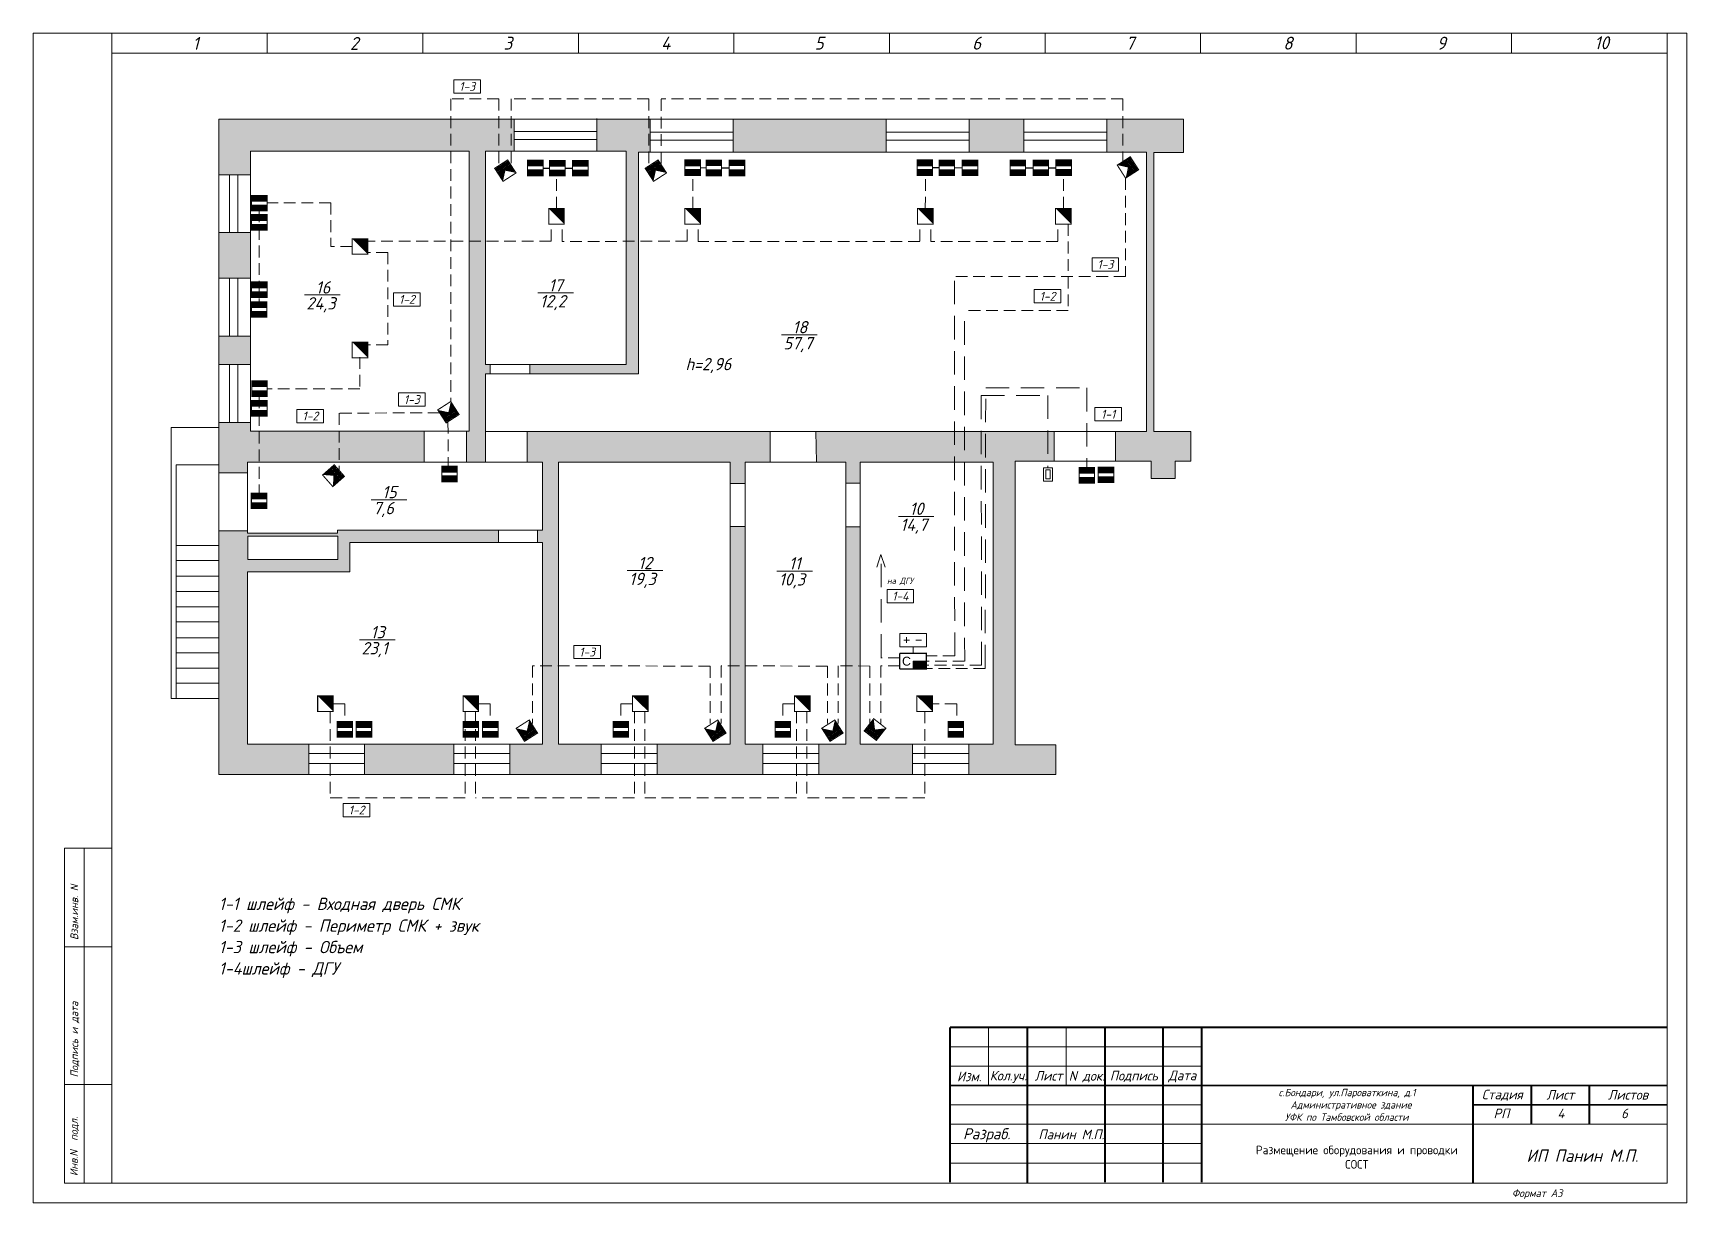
# Model space of a CAD drawing. Header units: inches. Extents: x 595 to 2125, y 393 to 1751.
# Drawn here: x 595.1 to 729.5, y 1275.6 to 1370.6 of the extents above; entities that cross this region are included whole.
import ezdxf

# ---------------------------------------------------------------- set-up
doc = ezdxf.new("R2010")
doc.units = ezdxf.units.IN
doc.header["$MEASUREMENT"] = 0
for name, pattern in [('Caddy_Solid', [0]), ('HIDDEN2', [4.7625, 3.175, -1.5875]), ('НЕВИДИМАЯ', [9.525, 6.35, -3.175])]:
    doc.linetypes.add(name, pattern=pattern)
doc.layers.get('0').transparency = 0.7
for name, color, linetype in [('BLK_12_THHN', 9, 'Continuous'), ('DESC', 7, 'Continuous'), ('LINK', 9, 'Continuous')]:
    doc.layers.add(name, color=color, linetype=linetype)
doc.styles.get("Standard").update_dxf_attribs({"font": 'GOST_Common Italic_0.ttf'})

# ---------------------------------------------------------------- blocks, each defined once
blk = doc.blocks.new('Звуковой')
blk.add_lwpolyline([(0.1, 2.9, 0, 4, 0), (1.5, 1.51, 4, 4, 0)], format="xyseb")
at = {"const_width": 0.2}
blk.add_lwpolyline([(0, 0), (0, 3), (3, 3), (3, 0)], close=True, dxfattribs=at)
blk = doc.blocks.new('Объем')
at = {"const_width": 0.2}
blk.add_lwpolyline([(0, 0), (0, 3), (3, 3), (3, 0)], close=True, dxfattribs=at)
for points in [[(0.21, 2.94), (0.21, 0.09)], [(0.41, 2.94), (0.41, 0.09)], [(0.61, 2.94), (0.61, 0.09)], [(0.8, 2.94), (0.8, 0.09)], [(1.01, 2.94), (1.01, 0.09)], [(1.21, 2.94), (1.21, 0.09)], [(1.39, 1.52), (2.81, 2.97)], [(1.39, 2.94), (1.39, 0.09)], [(1.39, 1.48), (2.82, 0.03)], [(1.56, 2.93), (1.56, 1.76)], [(1.56, 0.09), (1.56, 1.25)], [(1.74, 0.06), (1.74, 1.05)], [(1.76, 2.94), (1.76, 1.94)], [(1.94, 2.95), (1.94, 2.15)], [(1.94, 0.06), (1.94, 0.87)], [(2.13, 2.93), (2.13, 2.33)], [(2.13, 0.05), (2.13, 0.66)], [(2.3, 2.93), (2.3, 2.52)], [(2.31, 0.06), (2.31, 0.48)], [(2.49, 2.94), (2.49, 2.7)], [(2.49, 0.07), (2.49, 0.29)]]:
    blk.add_lwpolyline(points, dxfattribs=at)

msp = doc.modelspace()

# ---------------------------------------------------------------- hatches: boundary and pattern name
at = {"layer": 'DESC'}
h = msp.add_hatch(color=0, dxfattribs=at)
h.dxf.hatch_style = 1
h.paths.add_polyline_path([(610.17, 1363.59), (610.17, 1359.09), (612.73, 1359.09), (612.73, 1360.99), (630.52, 1360.99), (630.52, 1338.25), (630.3, 1338.25), (630.3, 1335.72), (631.84, 1335.72), (631.84, 1338.22), (631.84, 1342.91), (632.23, 1342.91), (632.23, 1343.68), (631.84, 1343.68), (631.84, 1360.99), (634.16, 1360.99), (634.16, 1363.59)])
h.paths.add_polyline_path([(643.26, 1360.99), (643.26, 1343.68), (635.44, 1343.68), (635.44, 1342.91), (644.27, 1342.91), (644.27, 1360.91), (645.23, 1360.91), (645.23, 1363.59), (640.9, 1363.59), (640.9, 1360.99)])
h.paths.add_polyline_path([(664.41, 1360.91), (664.41, 1363.59), (651.97, 1363.59), (651.97, 1360.91)])
h.paths.add_polyline_path([(675.59, 1360.91), (675.59, 1363.59), (671.15, 1363.59), (671.15, 1360.91)])
h.paths.add_polyline_path([(682.32, 1363.59), (682.32, 1360.91), (685.55, 1360.91), (685.55, 1338.22), (683.05, 1338.22), (683.05, 1335.82), (685.93, 1335.82), (685.93, 1334.4), (687.88, 1334.4), (687.88, 1335.82), (689.16, 1335.82), (689.16, 1338.22), (686.15, 1338.22), (686.15, 1360.88), (688.56, 1360.88), (688.56, 1363.59)])
h.paths.add_polyline_path([(658.69, 1338.22), (658.74, 1335.72), (661.13, 1335.72), (661.13, 1334.04), (662.28, 1334.04), (662.28, 1335.72), (673.09, 1335.72), (673.09, 1312.83), (671.11, 1312.83), (671.11, 1310.36), (678.19, 1310.36), (678.19, 1312.76), (674.89, 1312.76), (674.89, 1335.82), (678.05, 1335.82), (678.05, 1338.22)])
h.paths.add_polyline_path([(635.22, 1338.22), (635.22, 1335.72), (636.48, 1335.72), (636.48, 1330.21), (636.07, 1330.21), (636.07, 1329.2), (636.48, 1329.2), (636.48, 1312.83), (633.82, 1312.83), (633.82, 1310.36), (641.24, 1310.36), (641.24, 1312.83), (637.77, 1312.83), (637.77, 1335.72), (651.72, 1335.72), (651.72, 1334), (652.95, 1334), (652.95, 1335.72), (654.97, 1335.72), (654.97, 1338.22)])
h.paths.add_polyline_path([(626.86, 1335.72), (626.86, 1338.25), (612.73, 1338.25), (612.73, 1338.96), (610.17, 1338.96), (610.17, 1334.87), (612.5, 1334.87), (612.5, 1335.72)])
h.paths.add_polyline_path([(610.17, 1310.36), (617.47, 1310.36), (617.47, 1312.83), (612.5, 1312.83), (612.5, 1326.83), (620.82, 1326.83), (620.82, 1329.2), (632.9, 1329.2), (632.9, 1330.21), (619.8, 1330.21), (619.8, 1329.97), (612.5, 1329.97), (612.5, 1330.16), (610.17, 1330.16)])
h.paths.add_polyline_path([(612.53, 1327.82), (612.53, 1329.73), (619.83, 1329.73), (619.83, 1327.82)], flags=16)
h.paths.add_polyline_path([(622.02, 1312.83), (622.02, 1310.36), (629.26, 1310.36), (629.26, 1312.83)], flags=17)
h.paths.add_polyline_path([(645.8, 1312.83), (645.8, 1310.36), (654.38, 1310.36), (654.38, 1312.83), (652.95, 1312.83), (652.95, 1330.5), (651.72, 1330.5), (651.72, 1312.83)], flags=17)
h.paths.add_polyline_path([(666.55, 1310.36), (666.55, 1312.83), (662.28, 1312.83), (662.28, 1330.48), (661.13, 1330.48), (661.13, 1312.83), (658.94, 1312.83), (658.94, 1310.36)], flags=17)
at = {"layer": 'DESC', "lineweight": 15}
h = msp.add_hatch(color=0, dxfattribs=at)
h.dxf.hatch_style = 1
h.paths.add_polyline_path([(635.26, 1359.47), (635.26, 1359), (636.52, 1359), (636.52, 1359.47)])
h.paths.add_polyline_path([(636.52, 1359.8), (636.52, 1360.26), (635.26, 1360.26), (635.26, 1359.8)])
h = msp.add_hatch(color=0, dxfattribs=at)
h.dxf.hatch_style = 1
h.paths.add_polyline_path([(637.05, 1359.46), (637.05, 1358.99), (638.31, 1358.99), (638.31, 1359.46)])
h.paths.add_polyline_path([(638.31, 1359.79), (638.31, 1360.25), (637.05, 1360.25), (637.05, 1359.79)])
h = msp.add_hatch(color=0, dxfattribs=at)
h.dxf.hatch_style = 1
h.paths.add_polyline_path([(638.92, 1359.46), (638.92, 1358.99), (640.18, 1358.99), (640.18, 1359.46)])
h.paths.add_polyline_path([(640.18, 1359.79), (640.18, 1360.25), (638.92, 1360.25), (638.92, 1359.79)])
h = msp.add_hatch(color=0, dxfattribs=at)
h.dxf.hatch_style = 1
h.paths.add_polyline_path([(648.04, 1359.5), (648.04, 1359.03), (649.3, 1359.03), (649.3, 1359.5)])
h.paths.add_polyline_path([(649.3, 1359.82), (649.3, 1360.29), (648.04, 1360.29), (648.04, 1359.82)])
h = msp.add_hatch(color=0, dxfattribs=at)
h.dxf.hatch_style = 1
h.paths.add_polyline_path([(649.77, 1359.48), (649.77, 1359.01), (651.03, 1359.01), (651.03, 1359.48)])
h.paths.add_polyline_path([(651.03, 1359.8), (651.03, 1360.27), (649.77, 1360.27), (649.77, 1359.8)])
h = msp.add_hatch(color=0, dxfattribs=at)
h.dxf.hatch_style = 1
h.paths.add_polyline_path([(651.64, 1359.48), (651.64, 1359.01), (652.9, 1359.01), (652.9, 1359.48)])
h.paths.add_polyline_path([(652.9, 1359.8), (652.9, 1360.27), (651.64, 1360.27), (651.64, 1359.8)])
h = msp.add_hatch(color=0, dxfattribs=at)
h.dxf.hatch_style = 1
h.paths.add_polyline_path([(666.91, 1359.5), (666.91, 1359.03), (668.17, 1359.03), (668.17, 1359.5)])
h.paths.add_polyline_path([(668.17, 1359.82), (668.17, 1360.29), (666.91, 1360.29), (666.91, 1359.82)])
h = msp.add_hatch(color=0, dxfattribs=at)
h.dxf.hatch_style = 1
h.paths.add_polyline_path([(668.7, 1359.49), (668.7, 1359.02), (669.96, 1359.02), (669.96, 1359.49)])
h.paths.add_polyline_path([(669.96, 1359.82), (669.96, 1360.28), (668.7, 1360.28), (668.7, 1359.82)])
h = msp.add_hatch(color=0, dxfattribs=at)
h.dxf.hatch_style = 1
h.paths.add_polyline_path([(670.58, 1359.49), (670.58, 1359.02), (671.84, 1359.02), (671.84, 1359.49)])
h.paths.add_polyline_path([(671.84, 1359.82), (671.84, 1360.28), (670.58, 1360.28), (670.58, 1359.82)])
h = msp.add_hatch(color=0, dxfattribs=at)
h.dxf.hatch_style = 1
h.paths.add_polyline_path([(674.47, 1359.49), (674.47, 1359.02), (675.73, 1359.02), (675.73, 1359.49)])
h.paths.add_polyline_path([(675.73, 1359.82), (675.73, 1360.28), (674.47, 1360.28), (674.47, 1359.82)])
h = msp.add_hatch(color=0, dxfattribs=at)
h.dxf.hatch_style = 1
h.paths.add_polyline_path([(676.34, 1359.49), (676.34, 1359.02), (677.6, 1359.02), (677.6, 1359.49)])
h.paths.add_polyline_path([(677.6, 1359.82), (677.6, 1360.28), (676.34, 1360.28), (676.34, 1359.82)])
h = msp.add_hatch(color=0, dxfattribs=at)
h.dxf.hatch_style = 1
h.paths.add_polyline_path([(678.19, 1359.5), (678.19, 1359.03), (679.45, 1359.03), (679.45, 1359.5)])
h.paths.add_polyline_path([(679.45, 1359.82), (679.45, 1360.29), (678.19, 1360.29), (678.19, 1359.82)])
h = msp.add_hatch(color=0, dxfattribs=at)
h.dxf.hatch_style = 1
h.paths.add_polyline_path([(612.83, 1356.62), (612.83, 1356.15), (614.09, 1356.15), (614.09, 1356.62)])
h.paths.add_polyline_path([(614.09, 1356.94), (614.09, 1357.41), (612.83, 1357.41), (612.83, 1356.94)])
h = msp.add_hatch(color=0, dxfattribs=at)
h.dxf.hatch_style = 1
h.paths.add_polyline_path([(612.83, 1355.05), (612.83, 1354.58), (614.09, 1354.58), (614.09, 1355.05)])
h.paths.add_polyline_path([(614.09, 1355.38), (614.09, 1355.84), (612.83, 1355.84), (612.83, 1355.38)])
h = msp.add_hatch(color=0, dxfattribs=at)
h.dxf.hatch_style = 1
h.paths.add_polyline_path([(612.83, 1349.57), (612.83, 1349.11), (614.09, 1349.11), (614.09, 1349.57)])
h.paths.add_polyline_path([(614.09, 1349.9), (614.09, 1350.37), (612.83, 1350.37), (612.83, 1349.9)])
h = msp.add_hatch(color=0, dxfattribs=at)
h.dxf.hatch_style = 1
h.paths.add_polyline_path([(612.81, 1347.98), (612.81, 1347.51), (614.07, 1347.51), (614.07, 1347.98)])
h.paths.add_polyline_path([(614.07, 1348.31), (614.07, 1348.77), (612.81, 1348.77), (612.81, 1348.31)])
h = msp.add_hatch(color=0, dxfattribs=at)
h.dxf.hatch_style = 1
h.paths.add_polyline_path([(612.84, 1341.54), (612.84, 1341.08), (614.1, 1341.08), (614.1, 1341.54)])
h.paths.add_polyline_path([(614.1, 1341.87), (614.1, 1342.34), (612.84, 1342.34), (612.84, 1341.87)])
h = msp.add_hatch(color=0, dxfattribs=at)
h.dxf.hatch_style = 1
h.paths.add_polyline_path([(612.83, 1339.94), (612.83, 1339.48), (614.09, 1339.48), (614.09, 1339.94)])
h.paths.add_polyline_path([(614.09, 1340.27), (614.09, 1340.74), (612.83, 1340.74), (612.83, 1340.27)])
h = msp.add_hatch(color=0, dxfattribs=at)
h.dxf.hatch_style = 1
h.paths.add_polyline_path([(628.28, 1334.61), (628.28, 1334.14), (629.54, 1334.14), (629.54, 1334.61)])
h.paths.add_polyline_path([(629.54, 1334.93), (629.54, 1335.4), (628.28, 1335.4), (628.28, 1334.93)])
h = msp.add_hatch(color=0, dxfattribs=at)
h.dxf.hatch_style = 1
h.paths.add_polyline_path([(680.08, 1334.5), (680.08, 1334.04), (681.34, 1334.04), (681.34, 1334.5)])
h.paths.add_polyline_path([(681.34, 1334.83), (681.34, 1335.3), (680.08, 1335.3), (680.08, 1334.83)])
h = msp.add_hatch(color=0, dxfattribs=at)
h.dxf.hatch_style = 1
h.paths.add_polyline_path([(681.64, 1334.54), (681.64, 1334.07), (682.9, 1334.07), (682.9, 1334.54)])
h.paths.add_polyline_path([(682.9, 1334.86), (682.9, 1335.33), (681.64, 1335.33), (681.64, 1334.86)])
h = msp.add_hatch(color=0, dxfattribs=at)
h.dxf.hatch_style = 1
h.paths.add_polyline_path([(612.81, 1332.43), (612.81, 1331.96), (614.07, 1331.96), (614.07, 1332.43)])
h.paths.add_polyline_path([(614.07, 1332.75), (614.07, 1333.22), (612.81, 1333.22), (612.81, 1332.75)])
at = {"layer": 'DESC'}
msp.add_hatch(color=0, dxfattribs=at).paths.add_polyline_path([(666.59, 1319.56), (666.59, 1318.93), (667.67, 1318.93), (667.67, 1319.56)])
at = {"layer": 'DESC', "lineweight": 15}
h = msp.add_hatch(color=0, dxfattribs=at)
h.dxf.hatch_style = 1
h.paths.add_polyline_path([(619.78, 1313.86), (619.78, 1313.4), (621.04, 1313.4), (621.04, 1313.86)])
h.paths.add_polyline_path([(621.04, 1314.19), (621.04, 1314.66), (619.78, 1314.66), (619.78, 1314.19)])
h = msp.add_hatch(color=0, dxfattribs=at)
h.dxf.hatch_style = 1
h.paths.add_polyline_path([(621.33, 1313.85), (621.33, 1313.39), (622.59, 1313.39), (622.59, 1313.85)])
h.paths.add_polyline_path([(622.59, 1314.18), (622.59, 1314.65), (621.33, 1314.65), (621.33, 1314.18)])
h = msp.add_hatch(color=0, dxfattribs=at)
h.dxf.hatch_style = 1
h.paths.add_polyline_path([(630.02, 1313.85), (630.02, 1313.39), (631.28, 1313.39), (631.28, 1313.85)])
h.paths.add_polyline_path([(631.28, 1314.18), (631.28, 1314.65), (630.02, 1314.65), (630.02, 1314.18)])
h = msp.add_hatch(color=0, dxfattribs=at)
h.dxf.hatch_style = 1
h.paths.add_polyline_path([(631.6, 1313.86), (631.6, 1313.4), (632.86, 1313.4), (632.86, 1313.86)])
h.paths.add_polyline_path([(632.86, 1314.19), (632.86, 1314.66), (631.6, 1314.66), (631.6, 1314.19)])
h = msp.add_hatch(color=0, dxfattribs=at)
h.dxf.hatch_style = 1
h.paths.add_polyline_path([(642.21, 1313.86), (642.21, 1313.4), (643.47, 1313.4), (643.47, 1313.86)])
h.paths.add_polyline_path([(643.47, 1314.19), (643.47, 1314.66), (642.21, 1314.66), (642.21, 1314.19)])
h = msp.add_hatch(color=0, dxfattribs=at)
h.dxf.hatch_style = 1
h.paths.add_polyline_path([(655.37, 1313.86), (655.37, 1313.4), (656.63, 1313.4), (656.63, 1313.86)])
h.paths.add_polyline_path([(656.63, 1314.19), (656.63, 1314.66), (655.37, 1314.66), (655.37, 1314.19)])
h = msp.add_hatch(color=0, dxfattribs=at)
h.dxf.hatch_style = 1
h.paths.add_polyline_path([(669.43, 1313.86), (669.43, 1313.4), (670.69, 1313.4), (670.69, 1313.86)])
h.paths.add_polyline_path([(670.69, 1314.19), (670.69, 1314.66), (669.43, 1314.66), (669.43, 1314.19)])
at = {"layer": 'LINK'}
h = msp.add_hatch(color=0, dxfattribs=at)
h.dxf.hatch_style = 1
h.paths.add_polyline_path([(612.73, 1354.38), (610.17, 1354.38), (610.17, 1350.68), (612.73, 1350.68)])
h.paths.add_polyline_path([(612.73, 1345.97), (610.17, 1345.97), (610.17, 1343.67), (612.73, 1343.67)])

# ---------------------------------------------------------------- linework, layer by layer
at = {"layer": 'BLK_12_THHN', "color": 0, "lineweight": 15}
for p, q in [((610.17, 1310.36), (610.17, 1363.59)), ((610.17, 1363.59), (688.56, 1363.59)), ((634.16, 1360.99), (634.16, 1363.59)), ((640.9, 1360.99), (640.9, 1363.66)), ((645.23, 1360.91), (645.23, 1363.59)), ((651.97, 1360.91), (651.97, 1363.59)), ((664.41, 1360.91), (664.41, 1363.59)), ((671.15, 1360.91), (671.15, 1363.59)), ((675.59, 1360.91), (675.59, 1363.59)), ((682.32, 1360.91), (682.32, 1363.59)), ((688.56, 1363.59), (688.56, 1360.88)), ((640.9, 1362.61), (634.16, 1362.61)), ((640.9, 1361.95), (634.16, 1361.95)), ((651.97, 1362.53), (645.23, 1362.53)), ((651.97, 1361.88), (645.23, 1361.88)), ((671.15, 1362.53), (664.41, 1362.53)), ((671.15, 1361.88), (664.41, 1361.88)), ((682.32, 1362.53), (675.59, 1362.53)), ((682.32, 1361.88), (675.59, 1361.88)), ((630.52, 1360.99), (612.73, 1360.99)), ((612.73, 1360.99), (612.73, 1338.25)), ((630.52, 1338.25), (630.52, 1360.99)), ((631.84, 1343.68), (631.84, 1360.99)), ((631.84, 1360.99), (643.26, 1360.99)), ((643.26, 1360.99), (643.26, 1343.68)), ((644.27, 1342.91), (644.27, 1360.91)), ((644.27, 1360.91), (685.55, 1360.91)), ((685.55, 1360.91), (685.55, 1338.22)), ((688.56, 1360.88), (686.15, 1360.88)), ((686.15, 1360.88), (686.15, 1338.22)), ((612.73, 1359.09), (610.17, 1359.09)), ((611.03, 1354.38), (611.03, 1359.09)), ((611.71, 1354.38), (611.71, 1359.09)), ((612.73, 1354.38), (610.17, 1354.38)), ((612.73, 1350.68), (610.17, 1350.68)), ((611.03, 1345.97), (611.03, 1350.68)), ((611.71, 1345.97), (611.71, 1350.68)), ((612.73, 1345.97), (610.17, 1345.97)), ((612.73, 1343.67), (610.17, 1343.67)), ((611.03, 1338.96), (611.03, 1343.67)), ((611.71, 1338.96), (611.71, 1343.67)), ((643.26, 1343.68), (631.84, 1343.68)), ((631.84, 1338.22), (631.84, 1342.91)), ((631.84, 1342.91), (644.27, 1342.91)), ((612.73, 1338.96), (610.17, 1338.96)), ((606.3, 1316.52), (606.3, 1338.55)), ((606.3, 1338.55), (610.17, 1338.55)), ((612.73, 1338.25), (630.52, 1338.25)), ((626.86, 1335.72), (626.86, 1338.25)), ((630.3, 1335.72), (630.3, 1338.25)), ((685.55, 1338.22), (631.84, 1338.22)), ((631.84, 1338.22), (631.84, 1335.72)), ((635.22, 1338.22), (635.22, 1335.72)), ((654.97, 1335.72), (654.97, 1338.22)), ((658.74, 1335.72), (658.69, 1338.22)), ((678.05, 1335.82), (678.05, 1338.22)), ((683.05, 1335.82), (683.05, 1338.22)), ((686.15, 1338.22), (689.16, 1338.22)), ((610.17, 1335.51), (606.69, 1335.51)), ((606.69, 1335.51), (606.69, 1316.52)), ((612.5, 1334.87), (610.17, 1334.87)), ((612.5, 1329.97), (612.5, 1335.72)), ((612.5, 1335.72), (636.48, 1335.72)), ((636.48, 1335.72), (636.48, 1330.21)), ((637.77, 1312.83), (637.77, 1335.72)), ((637.77, 1335.72), (651.72, 1335.72)), ((651.72, 1335.72), (651.72, 1312.83)), ((652.95, 1312.83), (652.95, 1335.72)), ((652.95, 1335.72), (661.13, 1335.72)), ((661.13, 1335.72), (661.13, 1312.83)), ((662.28, 1312.83), (662.28, 1335.72)), ((662.28, 1335.72), (673.09, 1335.72)), ((673.09, 1335.72), (673.09, 1312.83)), ((685.93, 1335.82), (674.89, 1335.82)), ((674.89, 1335.82), (674.89, 1312.76)), ((685.93, 1334.4), (685.93, 1335.82)), ((689.16, 1335.82), (687.88, 1335.82)), ((687.88, 1335.82), (687.88, 1334.4)), ((652.95, 1334), (651.72, 1334)), ((662.28, 1334.04), (661.13, 1334.04)), ((687.88, 1334.4), (685.93, 1334.4)), ((612.5, 1330.16), (610.17, 1330.16)), ((619.8, 1329.97), (612.5, 1329.97)), ((612.53, 1327.82), (612.53, 1329.73)), ((612.53, 1329.73), (619.83, 1329.73)), ((636.48, 1330.21), (619.8, 1330.21)), ((619.8, 1330.21), (619.8, 1329.97)), ((619.83, 1329.73), (619.83, 1327.82)), ((632.9, 1329.2), (632.9, 1330.21)), ((636.07, 1329.2), (636.07, 1330.21)), ((652.95, 1330.5), (651.72, 1330.5)), ((662.28, 1330.48), (661.13, 1330.48)), ((610.17, 1328.97), (606.69, 1328.97)), ((620.82, 1326.83), (620.82, 1329.2)), ((620.82, 1329.2), (636.48, 1329.2)), ((636.48, 1329.2), (636.48, 1312.83)), ((610.17, 1327.74), (606.69, 1327.74)), ((612.5, 1312.83), (612.5, 1326.83)), ((612.5, 1326.83), (620.82, 1326.83)), ((619.83, 1327.82), (612.53, 1327.82)), ((610.17, 1326.46), (606.69, 1326.46)), ((610.17, 1325.23), (606.69, 1325.23)), ((610.17, 1323.99), (606.69, 1323.99)), ((610.17, 1322.77), (606.69, 1322.77)), ((610.17, 1321.47), (606.69, 1321.47)), ((610.17, 1320.24), (606.69, 1320.24)), ((610.17, 1319.01), (606.69, 1319.01)), ((610.17, 1317.78), (606.69, 1317.78)), ((610.17, 1316.52), (606.3, 1316.52)), ((636.48, 1312.83), (612.5, 1312.83)), ((617.47, 1310.36), (617.47, 1312.83)), ((622.02, 1312.07), (617.47, 1312.07)), ((622.02, 1310.36), (622.02, 1312.83)), ((629.26, 1310.36), (629.26, 1312.83)), ((633.82, 1312.07), (629.26, 1312.07)), ((633.82, 1310.36), (633.82, 1312.83)), ((651.72, 1312.83), (637.77, 1312.83)), ((641.24, 1310.36), (641.24, 1312.83)), ((645.8, 1312.07), (641.24, 1312.07)), ((645.8, 1310.36), (645.8, 1312.83)), ((661.13, 1312.83), (652.95, 1312.83)), ((654.38, 1310.36), (654.38, 1312.83)), ((658.94, 1312.07), (654.38, 1312.07)), ((658.94, 1310.36), (658.94, 1312.83)), ((673.09, 1312.83), (662.28, 1312.83)), ((666.55, 1310.36), (666.55, 1312.83)), ((671.11, 1312.07), (666.55, 1312.07)), ((671.11, 1310.36), (671.11, 1312.83)), ((674.89, 1312.76), (678.19, 1312.76)), ((678.19, 1312.76), (678.19, 1310.36)), ((622.02, 1311.25), (617.47, 1311.25)), ((633.82, 1311.25), (629.26, 1311.25)), ((645.8, 1311.25), (641.24, 1311.25)), ((658.94, 1311.25), (654.38, 1311.25)), ((671.11, 1311.25), (666.55, 1311.25)), ((678.19, 1310.36), (610.17, 1310.36))]:
    msp.add_line(p, q, dxfattribs=at)
at = {"layer": 'BLK_12_THHN', "color": 0}
for p, q in [((636.52, 1359.63), (637.05, 1359.62)), ((638.31, 1359.62), (638.92, 1359.62)), ((649.3, 1359.66), (649.77, 1359.64)), ((651.03, 1359.64), (651.64, 1359.64)), ((668.17, 1359.66), (668.7, 1359.66)), ((669.96, 1359.65), (670.58, 1359.67)), ((675.73, 1359.65), (676.34, 1359.65)), ((677.6, 1359.65), (678.22, 1359.65))]:
    msp.add_line(p, q, dxfattribs=at)
at = {"layer": 'DESC', "linetype": 'Caddy_Solid', "lineweight": 15}
for p, q in [((601.47, 1368.99), (601.47, 1370.59)), ((727.87, 1368.99), (727.87, 1370.59)), ((601.47, 1368.97), (601.47, 1277.15)), ((727.87, 1368.97), (727.87, 1277.15)), ((597.63, 1277.17), (597.63, 1304.37)), ((597.63, 1304.37), (601.47, 1304.37)), ((599.23, 1304.37), (599.23, 1277.17)), ((597.63, 1296.35), (601.47, 1296.35)), ((597.63, 1285.17), (601.47, 1285.17)), ((727.87, 1277.15), (597.63, 1277.15))]:
    msp.add_line(p, q, dxfattribs=at)
at = {"layer": 'DESC', "color": 0, "lineweight": 15, "ltscale": 0.3}
for p, q in [((614.11, 1368.99), (614.11, 1370.59)), ((626.75, 1368.99), (626.75, 1370.59)), ((639.39, 1368.99), (639.39, 1370.59)), ((652.03, 1368.99), (652.03, 1370.59)), ((664.67, 1368.99), (664.67, 1370.59)), ((677.31, 1368.99), (677.31, 1370.59)), ((601.47, 1368.97), (727.87, 1368.97))]:
    msp.add_line(p, q, dxfattribs=at)
at = {"layer": 'DESC', "color": 0, "lineweight": 15}
for p, q in [((689.95, 1368.99), (689.95, 1370.59)), ((702.59, 1368.99), (702.59, 1370.59)), ((715.23, 1368.99), (715.23, 1370.59)), ((636.1, 1349.48), (638.99, 1349.48)), ((617.13, 1349.32), (620.02, 1349.32)), ((655.9, 1346.08), (658.79, 1346.08)), ((632.23, 1342.91), (632.23, 1343.68)), ((635.44, 1342.91), (635.44, 1343.68)), ((689.16, 1335.82), (689.16, 1338.22)), ((622.55, 1332.68), (625.44, 1332.68)), ((665.39, 1331.33), (668.28, 1331.33)), ((663.98, 1328.23), (663.64, 1327.19)), ((663.98, 1328.23), (664.32, 1327.19)), ((643.35, 1326.93), (646.24, 1326.93)), ((655.52, 1326.89), (658.41, 1326.89)), ((621.61, 1321.3), (624.5, 1321.3)), ((666.59, 1320.19), (666.59, 1320.73))]:
    msp.add_line(p, q, dxfattribs=at)
at = {"layer": 'DESC', "color": 0, "linetype": 'HIDDEN2', "lineweight": 15, "ltscale": 0.3}
for p, q in [((629.01, 1365.26), (629.01, 1340.67)), ((632.93, 1365.26), (629.01, 1365.26)), ((632.93, 1365.26), (632.93, 1359.83)), ((633.93, 1365.26), (633.93, 1359.84)), ((645.12, 1365.26), (633.93, 1365.26)), ((645.12, 1365.26), (645.12, 1359.8)), ((683.64, 1365.26), (646.12, 1365.26)), ((646.12, 1365.23), (646.12, 1359.81)), ((683.64, 1365.26), (683.63, 1360.13)), ((637.61, 1356.34), (637.62, 1359.02)), ((648.68, 1356.34), (648.69, 1359.02)), ((667.58, 1356.34), (667.59, 1359.02)), ((678.8, 1356.34), (678.81, 1359.02)), ((683.86, 1358.81), (683.86, 1350.81)), ((613.44, 1356.18), (613.44, 1348.77)), ((619.27, 1356.81), (614.07, 1356.81)), ((619.27, 1356.81), (619.27, 1353.26)), ((637.17, 1353.68), (637.17, 1355.08)), ((638.06, 1353.67), (638.06, 1355.08)), ((648.24, 1353.68), (648.24, 1355.08)), ((649.13, 1353.67), (649.13, 1355.08)), ((667.14, 1353.68), (667.14, 1355.08)), ((668.03, 1353.67), (668.03, 1355.08)), ((678.36, 1353.68), (678.36, 1355.08)), ((679.2, 1355.08), (679.2, 1348.06)), ((637.17, 1353.68), (622.27, 1353.68)), ((648.24, 1353.68), (638.06, 1353.67)), ((667.14, 1353.67), (649.13, 1353.67)), ((678.36, 1353.67), (668.03, 1353.67)), ((621.01, 1353.26), (619.27, 1353.26)), ((623.91, 1352.78), (622.27, 1352.78)), ((623.91, 1352.78), (623.91, 1345.27)), ((683.86, 1350.81), (669.94, 1350.81)), ((679.2, 1348.06), (670.76, 1348.06)), ((621.64, 1344.26), (621.64, 1341.69)), ((623.91, 1345.27), (622.27, 1345.27)), ((621.64, 1341.69), (614.07, 1341.69)), ((613.44, 1341.06), (613.44, 1333.22)), ((628.11, 1339.74), (619.96, 1339.72)), ((619.96, 1339.72), (619.96, 1335.05)), ((628.79, 1339.01), (628.81, 1335.4)), ((665.51, 1319.85), (663.96, 1319.85)), ((669.97, 1319.99), (667.67, 1319.99)), ((635.66, 1319.18), (635.66, 1314.5)), ((650.1, 1319.17), (635.66, 1319.18)), ((650.1, 1319.17), (650.1, 1314.49)), ((650.98, 1319.18), (650.98, 1314.5)), ((659.63, 1319.17), (650.98, 1319.18)), ((659.63, 1319.17), (659.63, 1314.49)), ((660.51, 1319.18), (660.51, 1314.5)), ((663.08, 1319.17), (660.51, 1319.18)), ((663.08, 1319.17), (663.08, 1314.49)), ((665.51, 1319.18), (663.96, 1319.18)), ((663.96, 1319.18), (663.96, 1314.5)), ((670.76, 1319.56), (667.67, 1319.56)), ((672.15, 1319.23), (667.67, 1319.23)), ((672.45, 1318.98), (667.67, 1318.98)), ((620.41, 1316.11), (619.46, 1316.11)), ((620.41, 1316.11), (620.41, 1314.66)), ((632.23, 1316.11), (631.28, 1316.11)), ((632.23, 1316.11), (632.23, 1314.66)), ((643.79, 1316.11), (642.84, 1316.11)), ((642.84, 1316.11), (642.84, 1314.66)), ((656.95, 1316.11), (656, 1316.11)), ((656, 1316.11), (656, 1314.66)), ((670.13, 1316.11), (668.16, 1316.11)), ((670.13, 1316.11), (670.13, 1314.66)), ((619.21, 1315.48), (619.21, 1308.46)), ((630.18, 1315.48), (630.18, 1308.46)), ((631.03, 1315.48), (631.03, 1308.46)), ((643.95, 1315.48), (643.95, 1308.46)), ((644.8, 1315.48), (644.8, 1308.46)), ((657.11, 1315.48), (657.11, 1308.46)), ((657.96, 1315.48), (657.96, 1308.46)), ((667.53, 1315.48), (667.53, 1308.46)), ((630.18, 1308.46), (619.21, 1308.46)), ((643.95, 1308.46), (631.03, 1308.46)), ((657.11, 1308.46), (644.8, 1308.46)), ((667.53, 1308.46), (657.96, 1308.46))]:
    msp.add_line(p, q, dxfattribs=at)
at = {"layer": 'DESC', "color": 0, "linetype": 'НЕВИДИМАЯ', "lineweight": 15, "ltscale": 0.3}
for p, q in [((669.97, 1319.99), (669.94, 1350.81)), ((670.78, 1319.56), (670.76, 1348.06)), ((672.45, 1318.98), (672.49, 1341.76)), ((672.49, 1341.76), (680.71, 1341.76)), ((680.71, 1341.76), (680.71, 1335.3)), ((672.15, 1319.23), (672.12, 1341.16)), ((672.12, 1341.16), (677.55, 1341.16)), ((677.55, 1341.16), (677.55, 1335.28)), ((663.99, 1319.85), (663.98, 1328.23))]:
    msp.add_line(p, q, dxfattribs=at)
at = {"layer": 'DESC', "color": 7, "lineweight": 15}
for p, q in [((672.73, 1289.82), (672.73, 1285.09)), ((679.03, 1289.82), (679.03, 1285.09)), ((669.58, 1288.24), (690.05, 1288.24)), ((669.58, 1286.67), (690.05, 1286.67)), ((669.58, 1283.52), (690.05, 1283.52)), ((669.58, 1281.94), (690.05, 1281.94)), ((690.05, 1281.94), (727.85, 1281.94)), ((669.58, 1280.37), (690.05, 1280.37)), ((669.58, 1278.79), (690.05, 1278.79))]:
    msp.add_line(p, q, dxfattribs=at)
at = {"layer": 'DESC', "lineweight": 15}
msp.add_lwpolyline([(595.07, 1275.55), (729.47, 1275.55), (729.47, 1370.59), (595.07, 1370.59)], close=True, dxfattribs=at)
at = {"layer": 'DESC', "color": 0, "lineweight": 15}
for points in [[(629.27, 1366.8), (631.43, 1366.8), (631.43, 1365.72), (629.27, 1365.72), (629.27, 1366.8)], [(681.13, 1352.34), (683.29, 1352.34), (683.29, 1351.26), (681.13, 1351.26), (681.13, 1352.34)], [(624.37, 1349.5), (626.53, 1349.5), (626.53, 1348.42), (624.37, 1348.42), (624.37, 1349.5)], [(676.43, 1349.75), (678.59, 1349.75), (678.59, 1348.67), (676.43, 1348.67), (676.43, 1349.75)], [(624.77, 1341.36), (626.93, 1341.36), (626.93, 1340.28), (624.77, 1340.28), (624.77, 1341.36)], [(616.52, 1340.02), (618.68, 1340.02), (618.68, 1338.94), (616.52, 1338.94), (616.52, 1340.02)], [(681.36, 1340.17), (683.52, 1340.17), (683.52, 1339.09), (681.36, 1339.09), (681.36, 1340.17)], [(677.19, 1335.28), (677.91, 1335.28), (677.91, 1334.2), (677.19, 1334.2), (677.19, 1335.28)], [(677.38, 1335.1), (677.74, 1335.1), (677.74, 1334.38), (677.38, 1334.38), (677.38, 1335.1)], [(664.47, 1325.39), (666.63, 1325.39), (666.63, 1324.31), (664.47, 1324.31), (664.47, 1325.39)], [(639.02, 1320.85), (641.18, 1320.85), (641.18, 1319.77), (639.02, 1319.77), (639.02, 1320.85)], [(667.67, 1319.56), (666.59, 1319.56)], [(666.59, 1319.56), (666.59, 1318.93)], [(666.59, 1318.93), (666.59, 1318.93)], [(620.28, 1308.01), (622.44, 1308.01), (622.44, 1306.93), (620.28, 1306.93), (620.28, 1308.01)]]:
    msp.add_lwpolyline(points, dxfattribs=at)
for points, const_width in [([(635.26, 1360.26), (636.52, 1360.26), (636.52, 1359), (635.26, 1359), (635.26, 1360.26)], 0.084), ([(637.05, 1360.25), (638.31, 1360.25), (638.31, 1358.99), (637.05, 1358.99), (637.05, 1360.25)], 0.084), ([(638.92, 1360.25), (640.18, 1360.25), (640.18, 1358.99), (638.92, 1358.99), (638.92, 1360.25)], 0.084), ([(648.04, 1360.29), (649.3, 1360.29), (649.3, 1359.03), (648.04, 1359.03), (648.04, 1360.29)], 0.084), ([(649.77, 1360.27), (651.03, 1360.27), (651.03, 1359.01), (649.77, 1359.01), (649.77, 1360.27)], 0.084), ([(651.64, 1360.27), (652.9, 1360.27), (652.9, 1359.01), (651.64, 1359.01), (651.64, 1360.27)], 0.084), ([(666.91, 1360.29), (668.17, 1360.29), (668.17, 1359.03), (666.91, 1359.03), (666.91, 1360.29)], 0.084), ([(668.7, 1360.28), (669.96, 1360.28), (669.96, 1359.02), (668.7, 1359.02), (668.7, 1360.28)], 0.084), ([(670.58, 1360.28), (671.84, 1360.28), (671.84, 1359.02), (670.58, 1359.02), (670.58, 1360.28)], 0.084), ([(674.47, 1360.28), (675.73, 1360.28), (675.73, 1359.02), (674.47, 1359.02), (674.47, 1360.28)], 0.084), ([(676.34, 1360.28), (677.6, 1360.28), (677.6, 1359.02), (676.34, 1359.02), (676.34, 1360.28)], 0.084), ([(678.19, 1360.29), (679.45, 1360.29), (679.45, 1359.03), (678.19, 1359.03), (678.19, 1360.29)], 0.084), ([(612.83, 1357.41), (614.09, 1357.41), (614.09, 1356.15), (612.83, 1356.15), (612.83, 1357.41)], 0.084), ([(612.83, 1355.84), (614.09, 1355.84), (614.09, 1354.58), (612.83, 1354.58), (612.83, 1355.84)], 0.084), ([(612.83, 1350.37), (614.09, 1350.37), (614.09, 1349.11), (612.83, 1349.11), (612.83, 1350.37)], 0.084), ([(612.81, 1348.77), (614.07, 1348.77), (614.07, 1347.51), (612.81, 1347.51), (612.81, 1348.77)], 0.084), ([(612.84, 1342.34), (614.1, 1342.34), (614.1, 1341.08), (612.84, 1341.08), (612.84, 1342.34)], 0.084), ([(612.83, 1340.74), (614.09, 1340.74), (614.09, 1339.48), (612.83, 1339.48), (612.83, 1340.74)], 0.084), ([(628.28, 1335.4), (629.54, 1335.4), (629.54, 1334.14), (628.28, 1334.14), (628.28, 1335.4)], 0.084), ([(680.08, 1335.3), (681.34, 1335.3), (681.34, 1334.04), (680.08, 1334.04), (680.08, 1335.3)], 0.084), ([(681.64, 1335.33), (682.9, 1335.33), (682.9, 1334.07), (681.64, 1334.07), (681.64, 1335.33)], 0.084), ([(612.81, 1333.22), (614.07, 1333.22), (614.07, 1331.96), (612.81, 1331.96), (612.81, 1333.22)], 0.084), ([(665.51, 1320.19), (665.51, 1318.93)], 0.108), ([(665.51, 1320.19), (667.67, 1320.19), (667.67, 1318.93), (665.51, 1318.93)], 0.108), ([(619.78, 1314.66), (621.04, 1314.66), (621.04, 1313.4), (619.78, 1313.4), (619.78, 1314.66)], 0.084), ([(621.33, 1314.65), (622.59, 1314.65), (622.59, 1313.39), (621.33, 1313.39), (621.33, 1314.65)], 0.084), ([(630.02, 1314.65), (631.28, 1314.65), (631.28, 1313.39), (630.02, 1313.39), (630.02, 1314.65)], 0.084), ([(631.6, 1314.66), (632.86, 1314.66), (632.86, 1313.4), (631.6, 1313.4), (631.6, 1314.66)], 0.084), ([(642.21, 1314.66), (643.47, 1314.66), (643.47, 1313.4), (642.21, 1313.4), (642.21, 1314.66)], 0.084), ([(655.37, 1314.66), (656.63, 1314.66), (656.63, 1313.4), (655.37, 1313.4), (655.37, 1314.66)], 0.084), ([(669.43, 1314.66), (670.69, 1314.66), (670.69, 1313.4), (669.43, 1313.4), (669.43, 1314.66)], 0.084)]:
    msp.add_lwpolyline(points, dxfattribs=dict(at, const_width=const_width))
for points in [[(635.26, 1360.26), (636.52, 1360.26), (636.52, 1359.8), (635.26, 1359.8)], [(637.05, 1360.25), (638.31, 1360.25), (638.31, 1359.79), (637.05, 1359.79)], [(638.92, 1360.25), (640.18, 1360.25), (640.18, 1359.79), (638.92, 1359.79)], [(648.04, 1360.29), (649.3, 1360.29), (649.3, 1359.82), (648.04, 1359.82)], [(666.91, 1360.29), (668.17, 1360.29), (668.17, 1359.82), (666.91, 1359.82)], [(668.7, 1360.28), (669.96, 1360.28), (669.96, 1359.82), (668.7, 1359.82)], [(670.58, 1360.28), (671.84, 1360.28), (671.84, 1359.82), (670.58, 1359.82)], [(674.47, 1360.28), (675.73, 1360.28), (675.73, 1359.82), (674.47, 1359.82)], [(676.34, 1360.28), (677.6, 1360.28), (677.6, 1359.82), (676.34, 1359.82)], [(678.19, 1360.29), (679.45, 1360.29), (679.45, 1359.82), (678.19, 1359.82)], [(636.52, 1359), (635.26, 1359), (635.26, 1359.47), (636.52, 1359.47)], [(638.31, 1358.99), (637.05, 1358.99), (637.05, 1359.46), (638.31, 1359.46)], [(640.18, 1358.99), (638.92, 1358.99), (638.92, 1359.46), (640.18, 1359.46)], [(649.3, 1359.03), (648.04, 1359.03), (648.04, 1359.5), (649.3, 1359.5)], [(651.03, 1359.01), (649.77, 1359.01), (649.77, 1359.48), (651.03, 1359.48)], [(652.9, 1359.01), (651.64, 1359.01), (651.64, 1359.48), (652.9, 1359.48)], [(668.17, 1359.03), (666.91, 1359.03), (666.91, 1359.5), (668.17, 1359.5)], [(669.96, 1359.02), (668.7, 1359.02), (668.7, 1359.49), (669.96, 1359.49)], [(671.84, 1359.02), (670.58, 1359.02), (670.58, 1359.49), (671.84, 1359.49)], [(675.73, 1359.02), (674.47, 1359.02), (674.47, 1359.49), (675.73, 1359.49)], [(677.6, 1359.02), (676.34, 1359.02), (676.34, 1359.49), (677.6, 1359.49)], [(679.45, 1359.03), (678.19, 1359.03), (678.19, 1359.5), (679.45, 1359.5)], [(612.83, 1357.41), (614.09, 1357.41), (614.09, 1356.94), (612.83, 1356.94)], [(614.09, 1356.15), (612.83, 1356.15), (612.83, 1356.62), (614.09, 1356.62)], [(612.83, 1355.84), (614.09, 1355.84), (614.09, 1355.38), (612.83, 1355.38)], [(614.09, 1354.58), (612.83, 1354.58), (612.83, 1355.05), (614.09, 1355.05)], [(612.83, 1350.37), (614.09, 1350.37), (614.09, 1349.9), (612.83, 1349.9)], [(614.09, 1349.11), (612.83, 1349.11), (612.83, 1349.57), (614.09, 1349.57)], [(612.81, 1348.77), (614.07, 1348.77), (614.07, 1348.31), (612.81, 1348.31)], [(614.07, 1347.51), (612.81, 1347.51), (612.81, 1347.98), (614.07, 1347.98)], [(612.84, 1342.34), (614.1, 1342.34), (614.1, 1341.87), (612.84, 1341.87)], [(614.1, 1341.08), (612.84, 1341.08), (612.84, 1341.54), (614.1, 1341.54)], [(612.83, 1340.74), (614.09, 1340.74), (614.09, 1340.27), (612.83, 1340.27)], [(614.09, 1339.48), (612.83, 1339.48), (612.83, 1339.94), (614.09, 1339.94)], [(628.28, 1335.4), (629.54, 1335.4), (629.54, 1334.93), (628.28, 1334.93)], [(629.54, 1334.14), (628.28, 1334.14), (628.28, 1334.61), (629.54, 1334.61)], [(680.08, 1335.3), (681.34, 1335.3), (681.34, 1334.83), (680.08, 1334.83)], [(681.64, 1335.33), (682.9, 1335.33), (682.9, 1334.86), (681.64, 1334.86)], [(681.34, 1334.04), (680.08, 1334.04), (680.08, 1334.5), (681.34, 1334.5)], [(682.9, 1334.07), (681.64, 1334.07), (681.64, 1334.54), (682.9, 1334.54)], [(612.81, 1333.22), (614.07, 1333.22), (614.07, 1332.75), (612.81, 1332.75)], [(614.07, 1331.96), (612.81, 1331.96), (612.81, 1332.43), (614.07, 1332.43)], [(665.52, 1320.73), (667.68, 1320.73), (667.68, 1321.81), (665.52, 1321.81)], [(619.78, 1314.66), (621.04, 1314.66), (621.04, 1314.19), (619.78, 1314.19)], [(621.33, 1314.65), (622.59, 1314.65), (622.59, 1314.18), (621.33, 1314.18)], [(630.02, 1314.65), (631.28, 1314.65), (631.28, 1314.18), (630.02, 1314.18)], [(631.6, 1314.66), (632.86, 1314.66), (632.86, 1314.19), (631.6, 1314.19)], [(642.21, 1314.66), (643.47, 1314.66), (643.47, 1314.19), (642.21, 1314.19)], [(655.37, 1314.66), (656.63, 1314.66), (656.63, 1314.19), (655.37, 1314.19)], [(669.43, 1314.66), (670.69, 1314.66), (670.69, 1314.19), (669.43, 1314.19)], [(621.04, 1313.4), (619.78, 1313.4), (619.78, 1313.86), (621.04, 1313.86)], [(622.59, 1313.39), (621.33, 1313.39), (621.33, 1313.85), (622.59, 1313.85)], [(631.28, 1313.39), (630.02, 1313.39), (630.02, 1313.85), (631.28, 1313.85)], [(632.86, 1313.4), (631.6, 1313.4), (631.6, 1313.86), (632.86, 1313.86)], [(643.47, 1313.4), (642.21, 1313.4), (642.21, 1313.86), (643.47, 1313.86)], [(656.63, 1313.4), (655.37, 1313.4), (655.37, 1313.86), (656.63, 1313.86)], [(670.69, 1313.4), (669.43, 1313.4), (669.43, 1313.86), (670.69, 1313.86)]]:
    msp.add_lwpolyline(points, close=True, dxfattribs=at)
at = {"layer": 'DESC', "color": 0, "linetype": 'НЕВИДИМАЯ', "lineweight": 15, "const_width": 0.072}
for points in [[(665.82, 1321.28), (666.31, 1321.28)], [(666.06, 1321.54), (666.06, 1321.05)], [(666.8, 1321.28), (667.29, 1321.28)]]:
    msp.add_lwpolyline(points, dxfattribs=at)
at = {"layer": 'DESC', "color": 7, "lineweight": 15, "const_width": 0.158}
for points in [[(669.58, 1289.82), (669.58, 1277.22)], [(669.58, 1289.82), (727.85, 1289.82)], [(675.88, 1289.82), (675.88, 1277.15)], [(682.18, 1289.82), (682.18, 1277.22)], [(686.9, 1289.82), (686.9, 1277.22)], [(690.05, 1289.82), (690.05, 1277.22)], [(669.58, 1285.09), (727.85, 1285.09)], [(712.1, 1277.15), (712.1, 1285.09)], [(716.83, 1281.94), (716.83, 1285.09)], [(721.55, 1281.94), (721.55, 1285.09)], [(712.1, 1283.52), (727.85, 1283.52)]]:
    msp.add_lwpolyline(points, dxfattribs=at)

# ---------------------------------------------------------------- block references
at = {"layer": 'DESC', "color": 0}
for name, p, xscale, yscale, zscale, rotation in [('Объем', (633.64, 1360.29), -0.4199760000000508, 0.4199760000000061, 0.4199760000000001, 122.8231335167376), ('Объем', (645.87, 1360.29), -0.4199760000000508, 0.4199760000000061, 0.4199760000000001, 122.8231335167376), ('Объем', (684.92, 1359.49), -0.4199760000000509, 0.4199760000000061, 0.4199760000000001, 32.82313351673758), ('Звуковой', (636.98, 1356.34), 0.4199975999999516, 0.4199975999999516, 0.4199975999999516, 270), ('Звуковой', (648.05, 1356.34), 0.4199975999999516, 0.4199975999999516, 0.4199975999999516, 270), ('Звуковой', (666.95, 1356.34), 0.4199975999999516, 0.4199975999999516, 0.4199975999999516, 270), ('Звуковой', (678.17, 1356.34), 0.4199975999999516, 0.4199975999999516, 0.4199975999999516, 270), ('Звуковой', (621.01, 1353.88), 0.4199975999999516, 0.4199975999999516, 0.4199975999999516, 270), ('Звуковой', (621.01, 1345.48), 0.4199975999999516, 0.4199975999999516, 0.4199975999999516, 270), ('Объем', (628.64, 1338.92), -0.4199760000000508, 0.4199760000000061, 0.4199760000000001, 302.8231335167376), ('Объем', (620.38, 1334.58), -0.4199760000000508, 0.4199760000000061, 0.4199760000000001, 41.45200169132142), ('Звуковой', (618.2, 1316.74), 0.4199975999999516, 0.4199975999999516, 0.4199975999999516, 270), ('Звуковой', (630.02, 1316.74), 0.4199975999999516, 0.4199975999999516, 0.4199975999999516, 270), ('Звуковой', (643.79, 1316.74), 0.4199975999999516, 0.4199975999999516, 0.4199975999999516, 270), ('Звуковой', (656.95, 1316.74), 0.4199975999999516, 0.4199975999999516, 0.4199975999999516, 270), ('Звуковой', (666.9, 1316.74), 0.4199975999999516, 0.4199975999999516, 0.4199975999999516, 270), ('Объем', (635.01, 1313.05), -0.4199760000000509, 0.4199760000000061, 0.4199760000000001, 302.4550348625447), ('Объем', (650.33, 1313.05), -0.4199760000000509, 0.4199760000000061, 0.4199760000000001, 302.4550348625447), ('Объем', (659.84, 1313.05), -0.4199760000000509, 0.4199760000000061, 0.4199760000000001, 302.4550348625447), ('Объем', (662.61, 1313.9), -0.4199760000000509, 0.4199760000000061, 0.4199760000000001, 231.9459668575693)]:
    msp.add_blockref(name, p, dxfattribs=dict(at, xscale=xscale, yscale=yscale, zscale=zscale, rotation=rotation))

# ---------------------------------------------------------------- texts
at = {"layer": 'DESC', "color": 0, "lineweight": 13}
for s, height, p in [('1', 1.05, (608.03, 1369.23)), ('7', 1.05, (683.87, 1369.25)), ('8', 1.05, (696.67, 1369.25)), ('9', 1.05, (709.15, 1369.25)), ('10', 1.048, (721.95, 1369.28))]:
    msp.add_text(s, height=height, dxfattribs=at).set_placement(p)
at = {"layer": 'DESC', "color": 0, "lineweight": 13, "ltscale": 0.3}
for s, p in [('2', (620.83, 1369.23)), ('3', (633.31, 1369.25)), ('4', (646.11, 1369.25)), ('5', (658.59, 1369.25)), ('6', (671.39, 1369.25))]:
    msp.add_text(s, height=1.05, dxfattribs=at).set_placement(p)
at = {"layer": 'DESC', "lineweight": 13}
for s, p in [('Взам.инв. N', (598.74, 1296.91)), ('Подпись и дата', (598.74, 1285.75)), ('Инв.N  подл.', (598.71, 1277.73))]:
    msp.add_text(s, height=0.6288, rotation=90, dxfattribs=at).set_placement(p)
at = {"layer": 'DESC', "color": 7, "lineweight": 15}
for s, p in [('Кол.уч.', (672.82, 1285.5)), ('Лист', (676.47, 1285.49)), ('N док.', (679.24, 1285.48)), ('РП', (713.76, 1282.43)), ('4', (718.95, 1282.43)), ('6', (724.13, 1282.43))]:
    msp.add_text(s, height=0.787, dxfattribs=at).set_placement(p)
at = {"layer": 'DESC', "lineweight": 13}
msp.add_text('Формат А3', height=0.629, dxfattribs=at).set_placement((715.25, 1276.03))
at = {"layer": 'DESC', "color": 0, "char_height": 0.72, "attachment_point": 5}
for s, insert, width in [('1-3', (630.35, 1366.26), 2.16), ('1-3', (682.21, 1351.8), 2.16), ('1-2', (677.51, 1349.21), 2.16), ('1-2', (625.45, 1348.96), 2.16), ('1-3', (625.85, 1340.82), 2.16), ('1-1', (682.44, 1339.63), 2.16), ('1-2', (617.6, 1339.48), 2.16), ('1-4', (665.55, 1324.85), 2.16), ('1-3', (640.1, 1320.31), 2.16), ('{\\fArial|b0|i0|c204|p34;C}', (666.05, 1319.56), 1.08), ('1-2', (621.36, 1307.47), 2.16)]:
    msp.add_mtext(s, dxfattribs=dict(at, insert=insert, width=width))
at = {"layer": 'DESC', "color": 0, "lineweight": 15, "attachment_point": 1}
for s, width, heights, insert, char_height in [('\\pi0.88337;16', 2.7501, [0], (617.17, 1350.43), 1), ('\\pi0.83148;17', 2.7501, [0], (636.14, 1350.6), 1), ('24,3', 2.7501, [0], (617.29, 1349.14), 1), ('12,2', 2.7501, [0], (636.26, 1349.31), 1), ('\\pi0.85383;18', 2.7501, [0], (655.94, 1347.2), 1), ('57,7', 2.7501, [0], (656.06, 1345.9), 1), ('\\pi-0.58178;h=2,96', 2.7501, [0], (648.67, 1344.2), 1), ('\\pi0.85724;15', 2.7501, [0], (622.59, 1333.8), 1), ('7,6', 2.7501, [0], (622.71, 1332.5), 1), ('\\pi0.87163;10', 2.7501, [0], (665.43, 1332.45), 1), ('14,7', 2.7501, [0], (665.55, 1331.15), 1), ('\\pi0.85383;12', 2.7501, [1], (643.39, 1328.04), 1), ('\\pi0.93489;11', 2.7501, [0], (655.56, 1328.01), 1), ('19,3', 2.7501, [0], (643.51, 1326.75), 1), ('10,3', 2.7501, [0], (655.68, 1326.71), 1), ('\\pi0.85421;13', 2.7501, [0], (621.65, 1322.42), 1), ('23,1', 2.7501, [0], (621.77, 1321.12), 1), ('\\pi23.73776;c.Бондари, ул.Пароваткина, д.1\\P\\pi24.36617; Административное здание \\P\\pi24.27003;УФК по Тамбовской области', 59.1919, [0], (672.53, 1284.82), 0.6)]:
    msp.add_mtext_dynamic_manual_height_columns(s, width=width, gutter_width=1, heights=heights, dxfattribs=dict(at, insert=insert, char_height=char_height))
at = {"layer": 'DESC', "color": 0, "attachment_point": 1}
for s, width, insert, char_height in [('на ДГУ', 2.7707, (664.47, 1326.34), 0.5), ('1-1 шлейф - Входная дверь СМК', 50.9227, (610.17, 1300.35), 1), ('1-2 шлейф - Периметр СМК + звук', 50.9227, (610.17, 1298.58), 1), ('1-3 шлейф - Объем', 50.9227, (610.17, 1296.84), 1), ('1-4шлейф - ДГУ', 50.9227, (610.17, 1295.1), 1)]:
    msp.add_mtext_dynamic_manual_height_columns(s, width=width, gutter_width=1, heights=[0], dxfattribs=dict(at, insert=insert, char_height=char_height))
at = {"layer": 'DESC', "lineweight": 15, "char_height": 0.787, "attachment_point": 5}
for s, insert, width in [('Изм.', (671.15, 1285.83), 3.15), ('Подпись', (684.53, 1285.83), 4.725), ('Дата', (688.47, 1285.83), 3.15), ('Панин М.П.', (679.45, 1281.12), 6.3)]:
    msp.add_mtext(s, dxfattribs=dict(at, insert=insert, width=width))
at = {"layer": 'DESC', "color": 0, "lineweight": 15, "attachment_point": 5}
for s, insert, char_height, width in [('Стадия', (714.47, 1284.3), 0.787, 4.725), ('Лист', (719.19, 1284.34), 0.787, 5.67), ('Листов', (724.69, 1284.34), 0.787, 5.3325), ('Разраб.', (672.57, 1281.05), 0.9, 7.0924), ('{\\fGOST Common|b0|i0|c204|p34;Размещение оборудования и проводки\\PСОСТ}', (702.65, 1279.27), 0.7, 25.2)]:
    msp.add_mtext(s, dxfattribs=dict(at, insert=insert, char_height=char_height, width=width))
at = {"layer": 'DESC', "lineweight": 15, "insert": (711.63, 1279.89), "char_height": 1, "attachment_point": 1}
msp.add_mtext_dynamic_manual_height_columns('\\pi4.80835;ИП Панин М.П.', width=17.9743, gutter_width=1, heights=[1.74], dxfattribs=at)

doc.saveas('drawing.dxf')
